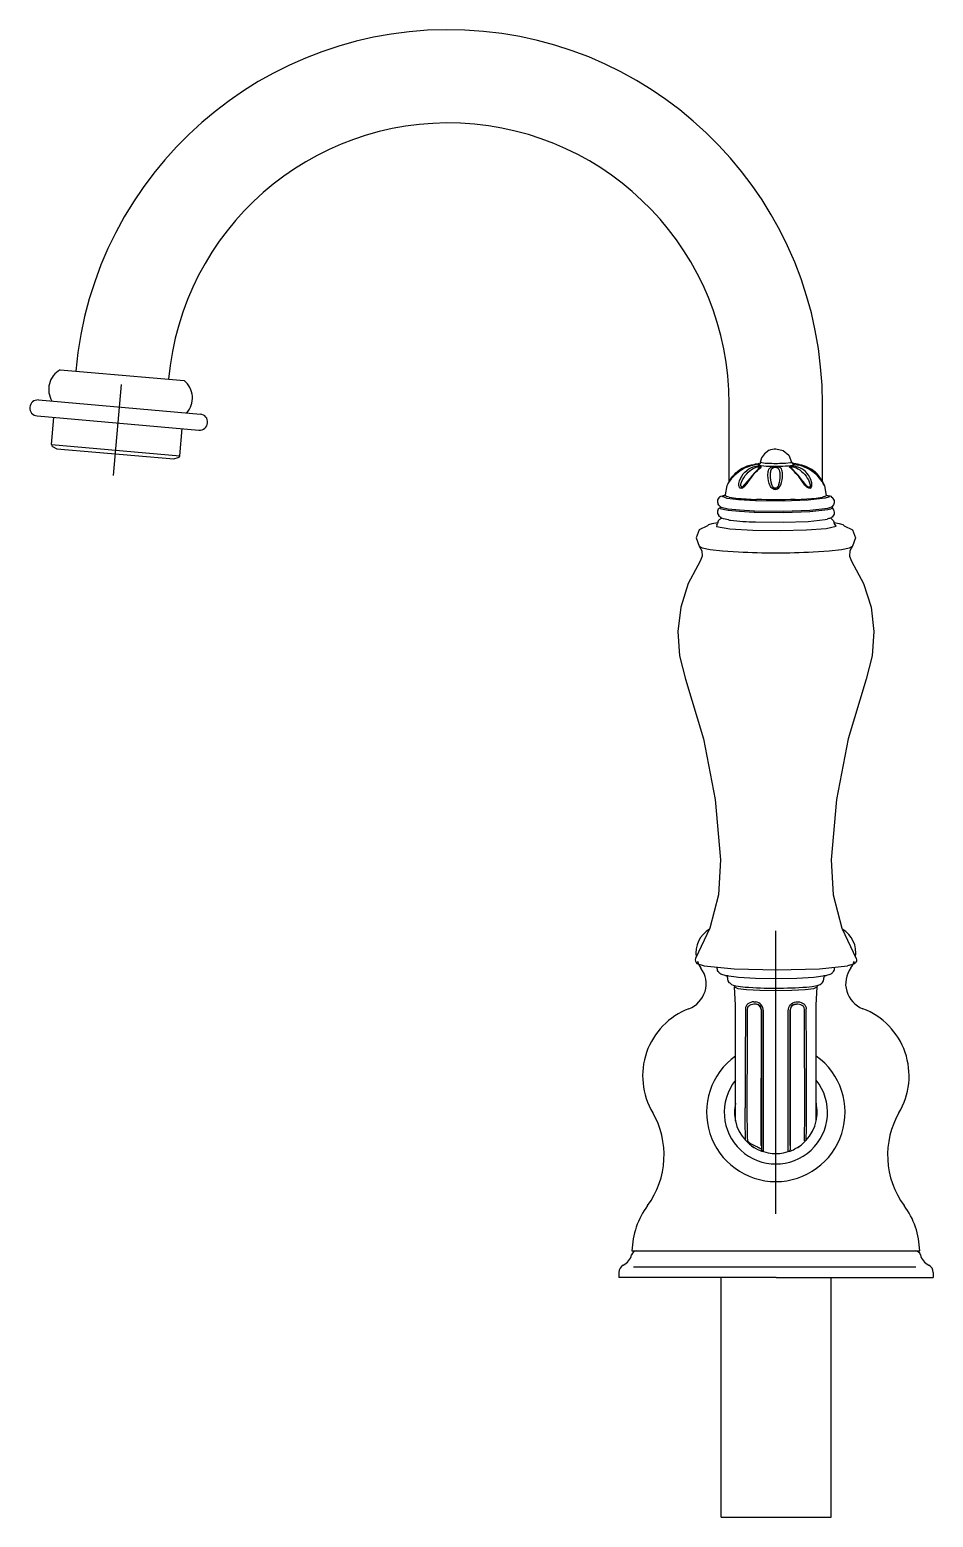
# Model space of a CAD drawing. Extents: x -1320.598 to -1320.428, y 0.662 to 0.941.
import ezdxf

# ---------------------------------------------------------------- set-up
doc = ezdxf.new("R2010")
doc.units = 0
doc.header["$LTSCALE"] = 0.2
doc.header["$MEASUREMENT"] = 0
doc.linetypes.add('AXES', pattern=[0.54, 0.3, -0.08, 0.08, -0.08])
doc.linetypes.add('CONTINU', pattern=[0])
doc.layers.get('0').update_dxf_attribs({"linetype": 'CONTINUOUS'})
doc.layers.add('DECA_EIXOS', color=5, linetype='AXES')

msp = doc.modelspace()

# ---------------------------------------------------------------- linework, layer by layer
at = {"linetype": 'CONTINU'}
for points in [[(-1320.44886, 0.87113, 0.957293), (-1320.58899, 0.87725)], [(-1320.46636, 0.87113, 0.957292), (-1320.57156, 0.87573)], [(-1320.59193, 0.87751, 0.422729), (-1320.59345, 0.87162)], [(-1320.56814, 0.86941, 0.422742), (-1320.56862, 0.87547)], [(-1320.59599, 0.87184, 0.999929), (-1320.59625, 0.86885)], [(-1320.56587, 0.86619, 0.999876), (-1320.5656, 0.86918)], [(-1320.59356, 0.8635, 0.310399), (-1320.59333, 0.8631)], [(-1320.56974, 0.86104, 0.310304), (-1320.56945, 0.86139)], [(-1320.46055, 0.86011, -0.237375), (-1320.46081, 0.8596)], [(-1320.45888, 0.86241, -0.12923), (-1320.45761, 0.8627)], [(-1320.45486, 0.86004), (-1320.45581, 0.85994, -0.023678), (-1320.45874, 0.8599)], [(-1320.45466, 0.86018, -0.153594), (-1320.45486, 0.86004)], [(-1320.45466, 0.86018, 0.242227), (-1320.4544, 0.85981)], [(-1320.46672, 0.85582, -0.110454), (-1320.46468, 0.85832, -0.05774), (-1320.46331, 0.85914, -0.049583), (-1320.46155, 0.85971)], [(-1320.46672, 0.85582, -0.123853), (-1320.46478, 0.85844, -0.07479), (-1320.4632, 0.85938, -0.04974), (-1320.46223, 0.85967), (-1320.46155, 0.85971)], [(-1320.46404, 0.85526), (-1320.46428, 0.85531), (-1320.46443, 0.85546, -0.145243), (-1320.46453, 0.85618, -0.135069), (-1320.46373, 0.85796, -0.254886), (-1320.46045, 0.85944)], [(-1320.46396, 0.85549, -0.21951), (-1320.4642, 0.85575, -0.101289), (-1320.46406, 0.85642, -0.091441), (-1320.46306, 0.858, -0.08048), (-1320.46186, 0.85898, -0.147027), (-1320.46066, 0.85933)], [(-1320.46404, 0.85526), (-1320.46378, 0.85537, 0.075166), (-1320.46331, 0.8558), (-1320.46309, 0.85607), (-1320.46207, 0.85749), (-1320.46173, 0.85792, -0.042356), (-1320.46036, 0.85925, 0.464579), (-1320.46045, 0.85944)], [(-1320.46066, 0.85933, -0.600203), (-1320.46059, 0.85922), (-1320.46068, 0.8591, 0.023389), (-1320.46196, 0.85776), (-1320.46345, 0.85588, -0.15562), (-1320.46396, 0.85549)], [(-1320.46194, 0.8596, 0.037196), (-1320.46234, 0.8595)], [(-1320.46081, 0.8596, 0.041249), (-1320.45894, 0.85944)], [(-1320.4576, 0.85503), (-1320.45795, 0.85505), (-1320.45823, 0.8552, -0.111031), (-1320.45867, 0.85572, -0.117547), (-1320.45909, 0.85769, -0.07436), (-1320.459, 0.85862, -0.131407), (-1320.45876, 0.85907, -0.126806), (-1320.45838, 0.85927, -0.069343), (-1320.45764, 0.85922)], [(-1320.45894, 0.85944, 0.017417), (-1320.45628, 0.85944)], [(-1320.45764, 0.85526, -0.227041), (-1320.45801, 0.85537, -0.135735), (-1320.45838, 0.85597, -0.078095), (-1320.4586, 0.85777, -0.053843), (-1320.45853, 0.85852, -0.084294), (-1320.45838, 0.8589, -0.281698), (-1320.45764, 0.85922)], [(-1320.4576, 0.85503, 0.238611), (-1320.4567, 0.8559, 0.099287), (-1320.45636, 0.85781, 0.082419), (-1320.45646, 0.85868, 0.129502), (-1320.45669, 0.85907, 0.117777), (-1320.45703, 0.85926, 0.066484), (-1320.45764, 0.85922)], [(-1320.45764, 0.85922, -0.27539), (-1320.45704, 0.85885, -0.075481), (-1320.45691, 0.85845, -0.050529), (-1320.45685, 0.85763, -0.081004), (-1320.4571, 0.8559, -0.237706), (-1320.45764, 0.85526)], [(-1320.45628, 0.85944, 0.031597), (-1320.4544, 0.8596)], [(-1320.45116, 0.85526), (-1320.45142, 0.85526), (-1320.45167, 0.85539, -0.068049), (-1320.45217, 0.85588), (-1320.45332, 0.85745), (-1320.45383, 0.85806, 0.034272), (-1320.45504, 0.85924), (-1320.45507, 0.85939, -0.128455), (-1320.45475, 0.85944)], [(-1320.4513, 0.85548, -0.235997), (-1320.45162, 0.85557, -0.060607), (-1320.45203, 0.85596, 0.01572), (-1320.45356, 0.85788), (-1320.45477, 0.85916), (-1320.45448, 0.85944)], [(-1320.45116, 0.85526, 0.226973), (-1320.45087, 0.85564, 0.129693), (-1320.45089, 0.85647, 0.118618), (-1320.45173, 0.85807, 0.233744), (-1320.45475, 0.85944)], [(-1320.4546, 0.85932, -0.116291), (-1320.45346, 0.85894, -0.084273), (-1320.45218, 0.85785, -0.078823), (-1320.45133, 0.85647, -0.095832), (-1320.45117, 0.85575, -0.266125), (-1320.4513, 0.85548)], [(-1320.45321, 0.85971, 0.051973), (-1320.45454, 0.85992)], [(-1320.44849, 0.85582, 0.035479), (-1320.44942, 0.85718, 0.066615), (-1320.45078, 0.85845, 0.092295), (-1320.45358, 0.85969)], [(-1320.44849, 0.85582, 0.135137), (-1320.45053, 0.85854, 0.068276), (-1320.45197, 0.85936, 0.112375), (-1320.45358, 0.85969)], [(-1320.45239, 0.8593, 0.061239), (-1320.45331, 0.85959)], [(-1320.46853, 0.85311, 0.213714), (-1320.46842, 0.85229)], [(-1320.46799, 0.85372, 0.216852), (-1320.46853, 0.85311)], [(-1320.46815, 0.852, 0.108326), (-1320.46787, 0.8517)], [(-1320.46799, 0.85372), (-1320.46784, 0.85381, -0.067355), (-1320.46705, 0.85402)], [(-1320.46638, 0.85361), (-1320.46511, 0.85342, 0.017998), (-1320.46124, 0.85317)], [(-1320.45397, 0.85317, -0.017409), (-1320.46124, 0.85317)], [(-1320.44814, 0.85387), (-1320.44827, 0.85378, -0.052798), (-1320.44883, 0.85361)], [(-1320.44748, 0.85386, -0.10798), (-1320.44715, 0.85362)], [(-1320.44689, 0.85333, -0.105856), (-1320.44668, 0.85295)], [(-1320.46852, 0.84881, -0.222828), (-1320.46881, 0.84839)], [(-1320.46853, 0.85054, 0.105895), (-1320.46832, 0.85017)], [(-1320.46773, 0.84963), (-1320.46819, 0.84943, 0.155738), (-1320.46852, 0.84881)], [(-1320.46806, 0.84988, 0.107724), (-1320.46773, 0.84963)], [(-1320.46649, 0.84937, -0.041249), (-1320.46773, 0.84963)], [(-1320.46649, 0.84937, 0.124883), (-1320.46613, 0.8493)], [(-1320.46613, 0.8493, 0.02652), (-1320.46143, 0.84895)], [(-1320.44723, 0.84977), (-1320.44737, 0.84968, -0.052749), (-1320.44799, 0.8495)], [(-1320.44732, 0.84964), (-1320.44702, 0.84943, -0.15435), (-1320.4467, 0.84881)], [(-1320.44668, 0.85039, -0.216492), (-1320.44723, 0.84977)], [(-1320.44679, 0.8512, -0.213333), (-1320.44668, 0.85039)], [(-1320.4467, 0.84881, 0.225429), (-1320.4464, 0.84839)], [(-1320.47199, 0.84442), (-1320.47145, 0.84408), (-1320.46994, 0.84377), (-1320.4676, 0.84352), (-1320.46463, 0.84332, 0.011946), (-1320.45761, 0.84316, 0.011946), (-1320.45058, 0.84332), (-1320.44761, 0.84352), (-1320.44528, 0.84377), (-1320.44376, 0.84408), (-1320.44322, 0.84442)], [(-1320.47005, 0.7725, 0.319855), (-1320.47253, 0.76725)], [(-1320.44269, 0.76725, 0.319857), (-1320.44516, 0.7725)], [(-1320.47392, 0.75759, 0.496471), (-1320.47166, 0.7652)], [(-1320.47233, 0.76649, 0.073152), (-1320.47166, 0.7652)], [(-1320.47142, 0.76577, 0.191542), (-1320.47107, 0.76565)], [(-1320.46831, 0.76444, -0.19863), (-1320.46861, 0.76514)], [(-1320.4469, 0.76444, 0.198611), (-1320.44661, 0.76514)], [(-1320.44354, 0.76523, 0.496485), (-1320.44129, 0.75759)], [(-1320.4438, 0.76577, -0.191496), (-1320.44414, 0.76565)], [(-1320.44354, 0.76523, 0.073151), (-1320.44288, 0.76649)], [(-1320.46811, 0.76426, -0.224621), (-1320.46831, 0.76444)], [(-1320.46811, 0.76426, 0.099269), (-1320.46779, 0.76404)], [(-1320.4672, 0.76387, 0.107718), (-1320.46687, 0.76381)], [(-1320.46687, 0.76381, -0.113303), (-1320.46649, 0.76374)], [(-1320.46661, 0.76315, 0.181847), (-1320.46687, 0.76381)], [(-1320.4662, 0.76236, -0.224608), (-1320.46637, 0.7625)], [(-1320.44901, 0.76236, 0.224613), (-1320.44885, 0.7625)], [(-1320.44872, 0.76374, -0.113347), (-1320.44835, 0.7638)], [(-1320.44861, 0.76314, -0.182064), (-1320.44835, 0.7638)], [(-1320.44835, 0.7638, 0.107392), (-1320.44801, 0.76387)], [(-1320.44742, 0.76404, 0.099369), (-1320.44711, 0.76425)], [(-1320.44711, 0.76425, 0.224612), (-1320.4469, 0.76444)], [(-1320.46561, 0.76202), (-1320.46513, 0.76189, 0.026927), (-1320.46339, 0.76166)], [(-1320.46339, 0.76166, 0.021638), (-1320.45761, 0.76145)], [(-1320.45761, 0.76145, 0.019404), (-1320.45183, 0.76166)], [(-1320.45183, 0.76166), (-1320.4508, 0.76177, 0.057552), (-1320.4496, 0.76202)], [(-1320.47392, 0.75759, 0.46686), (-1320.48068, 0.73804)], [(-1320.4633, 0.75756, 0.002185), (-1320.46337, 0.73895)], [(-1320.46172, 0.75888, 0.159317), (-1320.46288, 0.75849, 0.223762), (-1320.4633, 0.75756)], [(-1320.46296, 0.75752, 0.001979), (-1320.46303, 0.73882)], [(-1320.46146, 0.75845, 0.117138), (-1320.46253, 0.75819, 0.279708), (-1320.46296, 0.75752)], [(-1320.45994, 0.75719, 0.364738), (-1320.46139, 0.75888)], [(-1320.46028, 0.75734, 0.362602), (-1320.46123, 0.75844)], [(-1320.46028, 0.75734, 0.000393), (-1320.46029, 0.73133)], [(-1320.45528, 0.75719, -0.364735), (-1320.45382, 0.75888)], [(-1320.45398, 0.75844, 0.362654), (-1320.45493, 0.75728)], [(-1320.45226, 0.75752, 0.280822), (-1320.45268, 0.75819, 0.117133), (-1320.45375, 0.75845)], [(-1320.45349, 0.75888, -0.159318), (-1320.45233, 0.75849, -0.223756), (-1320.45192, 0.75756)], [(-1320.45219, 0.73881, 0.00204), (-1320.45226, 0.75752)], [(-1320.45184, 0.73894, 0.002179), (-1320.45192, 0.75756)], [(-1320.43453, 0.73803, 0.466866), (-1320.44129, 0.75759)], [(-1320.46518, 0.74869, 3.111076), (-1320.45004, 0.74869)], [(-1320.46518, 0.74418, 2.079892), (-1320.45004, 0.74419)], [(-1320.48169, 0.72063, 0.29953), (-1320.48076, 0.73816)], [(-1320.46518, 0.73986, 0.04779), (-1320.46536, 0.73813)], [(-1320.46536, 0.73813, 0.060945), (-1320.46518, 0.73652)], [(-1320.46329, 0.73292, -0.010698), (-1320.46337, 0.73895)], [(-1320.46303, 0.73882, 0.010023), (-1320.46295, 0.73276)], [(-1320.45226, 0.73276, 0.010023), (-1320.45219, 0.73881)], [(-1320.45192, 0.7329, 0.010698), (-1320.45184, 0.73894)], [(-1320.44986, 0.73813, 0.051583), (-1320.45004, 0.73987)], [(-1320.45004, 0.73652, 0.063024), (-1320.44986, 0.73813)], [(-1320.43446, 0.73816, 0.299532), (-1320.43352, 0.72063)], [(-1320.46329, 0.73292, 0.081967), (-1320.46172, 0.73156)], [(-1320.46295, 0.73276, 0.072007), (-1320.46146, 0.73185)], [(-1320.46108, 0.73163, 0.090243), (-1320.46029, 0.73133)], [(-1320.4535, 0.73156, 0.081897), (-1320.45192, 0.7329)], [(-1320.45226, 0.73276, 0.195093), (-1320.45192, 0.7329)], [(-1320.46116, 0.73124, 0.080914), (-1320.45994, 0.73079)], [(-1320.46029, 0.73133, 0.362308), (-1320.45994, 0.73079)], [(-1320.45904, 0.73051, 0.046618), (-1320.45761, 0.73038)], [(-1320.45761, 0.73038, 0.046631), (-1320.45617, 0.73051)], [(-1320.45493, 0.73133, -0.362168), (-1320.45527, 0.73079)], [(-1320.45527, 0.73079, 0.082674), (-1320.45403, 0.73126)], [(-1320.48169, 0.72063, 0.153284), (-1320.48461, 0.71213)], [(-1320.43061, 0.71213, 0.153284), (-1320.43352, 0.72063)], [(-1320.4837, 0.71213, 0.341987), (-1320.48467, 0.71138)], [(-1320.43048, 0.71138, 0.341999), (-1320.43144, 0.71213)], [(-1320.48624, 0.70945, 0.28491), (-1320.48707, 0.7081)], [(-1320.48624, 0.70945, 0.217737), (-1320.48467, 0.71138)], [(-1320.43048, 0.71138, 0.217747), (-1320.42891, 0.70945)], [(-1320.42807, 0.7081, 0.284917), (-1320.42891, 0.70945)]]:
    msp.add_lwpolyline(points, format="xyb", dxfattribs=at)
for points in [[(-1320.59193, 0.87751), (-1320.56862, 0.87547)], [(-1320.58192, 0.85769), (-1320.58043, 0.87474)], [(-1320.59599, 0.87184), (-1320.5656, 0.86918)], [(-1320.46636, 0.85646), (-1320.46636, 0.87113)], [(-1320.44886, 0.8564), (-1320.44886, 0.87113)], [(-1320.59625, 0.86885), (-1320.56587, 0.86619)], [(-1320.59356, 0.8635), (-1320.59311, 0.86858)], [(-1320.56945, 0.86139), (-1320.569, 0.86647)], [(-1320.59356, 0.8635), (-1320.56945, 0.86139)], [(-1320.59333, 0.8631), (-1320.59252, 0.8627)], [(-1320.59252, 0.8627), (-1320.5706, 0.86079)], [(-1320.5706, 0.86079), (-1320.56974, 0.86104)], [(-1320.45888, 0.86241), (-1320.45974, 0.86176), (-1320.46028, 0.86099), (-1320.46055, 0.86011)], [(-1320.45874, 0.8599), (-1320.45963, 0.85995), (-1320.46025, 0.86002), (-1320.46055, 0.86011)], [(-1320.45761, 0.8627), (-1320.45623, 0.86237), (-1320.45519, 0.86147), (-1320.45466, 0.86018)], [(-1320.46396, 0.85549), (-1320.46045, 0.85944)], [(-1320.46194, 0.8596), (-1320.46082, 0.8599)], [(-1320.46194, 0.8596), (-1320.46145, 0.85983)], [(-1320.46145, 0.85983), (-1320.46061, 0.85985)], [(-1320.46082, 0.8599), (-1320.46105, 0.85975), (-1320.46081, 0.8596)], [(-1320.4609, 0.85887), (-1320.46065, 0.85914)], [(-1320.46082, 0.8599), (-1320.46061, 0.85985)], [(-1320.4544, 0.8596), (-1320.45416, 0.85968), (-1320.4544, 0.85981)], [(-1320.4544, 0.85981), (-1320.45331, 0.85959)], [(-1320.45358, 0.85969), (-1320.45331, 0.85959)], [(-1320.46705, 0.85402), (-1320.46672, 0.85582)], [(-1320.46404, 0.85526), (-1320.46396, 0.85549)], [(-1320.46345, 0.85588), (-1320.46292, 0.85631)], [(-1320.45764, 0.85526), (-1320.4576, 0.85503)], [(-1320.4513, 0.85548), (-1320.45116, 0.85526)], [(-1320.44849, 0.85582), (-1320.44814, 0.85387)], [(-1320.46787, 0.8517), (-1320.46842, 0.85135), (-1320.46856, 0.85095), (-1320.46853, 0.85054)], [(-1320.46815, 0.852), (-1320.46836, 0.85209), (-1320.46842, 0.85229)], [(-1320.46815, 0.852), (-1320.46802, 0.8516)], [(-1320.46802, 0.8516), (-1320.46803, 0.85184)], [(-1320.46165, 0.85073), (-1320.46446, 0.85088), (-1320.46655, 0.85109), (-1320.46781, 0.85135), (-1320.46802, 0.8516)], [(-1320.46787, 0.8517), (-1320.46656, 0.85143), (-1320.46442, 0.85121), (-1320.46164, 0.85106)], [(-1320.46143, 0.85293), (-1320.46463, 0.85312), (-1320.46674, 0.85338), (-1320.4676, 0.8537), (-1320.46705, 0.85402)], [(-1320.46719, 0.85394), (-1320.46705, 0.85402)], [(-1320.46638, 0.85361), (-1320.46686, 0.85374), (-1320.46708, 0.85388), (-1320.46705, 0.85402)], [(-1320.46164, 0.85106), (-1320.45618, 0.851), (-1320.45122, 0.85118), (-1320.44786, 0.85156)], [(-1320.44837, 0.85341), (-1320.45156, 0.85304), (-1320.45625, 0.85288), (-1320.46143, 0.85293)], [(-1320.45397, 0.85317), (-1320.45178, 0.85328), (-1320.45004, 0.85343), (-1320.44883, 0.85361)], [(-1320.44808, 0.854), (-1320.44763, 0.8538), (-1320.44774, 0.8536), (-1320.44837, 0.85341)], [(-1320.44808, 0.854), (-1320.44748, 0.85386)], [(-1320.44786, 0.85156), (-1320.44745, 0.85166), (-1320.44719, 0.85177), (-1320.44707, 0.85187)], [(-1320.44707, 0.85162), (-1320.44711, 0.85149), (-1320.44738, 0.85135), (-1320.44786, 0.85123)], [(-1320.44715, 0.85362), (-1320.44695, 0.85352), (-1320.44689, 0.85333)], [(-1320.44668, 0.85295), (-1320.44665, 0.85253), (-1320.4468, 0.85214), (-1320.44707, 0.85187)], [(-1320.44707, 0.85187), (-1320.44707, 0.85162)], [(-1320.44707, 0.85162), (-1320.44679, 0.8512)], [(-1320.46852, 0.84881), (-1320.46959, 0.84861), (-1320.47023, 0.84841), (-1320.47044, 0.84821)], [(-1320.46806, 0.84988), (-1320.46827, 0.84997), (-1320.46832, 0.85017)], [(-1320.44786, 0.85123), (-1320.45122, 0.85085), (-1320.45618, 0.85067), (-1320.46165, 0.85073)], [(-1320.46165, 0.85073), (-1320.46161, 0.8509)], [(-1320.46143, 0.84895), (-1320.45625, 0.84889), (-1320.45156, 0.84906), (-1320.44837, 0.84942)], [(-1320.44837, 0.84942), (-1320.44799, 0.8495)], [(-1320.44732, 0.84964), (-1320.44723, 0.84977)], [(-1320.44478, 0.84821), (-1320.445, 0.84842), (-1320.44566, 0.84862), (-1320.4467, 0.84881)], [(-1320.47044, 0.84821), (-1320.47197, 0.84746), (-1320.47256, 0.84594), (-1320.47199, 0.84442)], [(-1320.4686, 0.8486), (-1320.46877, 0.84809), (-1320.46626, 0.84766), (-1320.46191, 0.84739), (-1320.45677, 0.84732), (-1320.45188, 0.84745), (-1320.44816, 0.84775), (-1320.44629, 0.84816), (-1320.44662, 0.8486)], [(-1320.44478, 0.84821), (-1320.44325, 0.84746), (-1320.44266, 0.84594), (-1320.44322, 0.84442)], [(-1320.47199, 0.84442), (-1320.4715, 0.84352), (-1320.47144, 0.84253), (-1320.47181, 0.8416)], [(-1320.44322, 0.84442), (-1320.44371, 0.84352), (-1320.44377, 0.84253), (-1320.44341, 0.8416)], [(-1320.47181, 0.8416), (-1320.47407, 0.8374), (-1320.47546, 0.83294), (-1320.476, 0.82838), (-1320.47569, 0.82384), (-1320.47456, 0.81943)], [(-1320.44341, 0.8416), (-1320.44115, 0.8374), (-1320.43975, 0.83294), (-1320.43922, 0.82838), (-1320.43953, 0.82384), (-1320.44066, 0.81943)], [(-1320.47456, 0.81943), (-1320.47118, 0.80821), (-1320.469, 0.79687), (-1320.46798, 0.7855)], [(-1320.44066, 0.81943), (-1320.44403, 0.80821), (-1320.44621, 0.79687), (-1320.44723, 0.7855)], [(-1320.46798, 0.7855), (-1320.46837, 0.77894), (-1320.46997, 0.77272), (-1320.47268, 0.767)], [(-1320.44723, 0.7855), (-1320.44685, 0.77894), (-1320.44525, 0.77272), (-1320.44254, 0.767)], [(-1320.47268, 0.767), (-1320.47276, 0.76674), (-1320.47271, 0.76648), (-1320.47255, 0.76627)], [(-1320.47255, 0.76627), (-1320.47242, 0.7661), (-1320.47204, 0.76593), (-1320.47142, 0.76577)], [(-1320.47107, 0.76565), (-1320.46544, 0.76506), (-1320.45733, 0.76486), (-1320.44942, 0.76508), (-1320.44414, 0.76565)], [(-1320.46861, 0.76514), (-1320.46861, 0.76539)], [(-1320.44661, 0.76514), (-1320.44661, 0.76538)], [(-1320.4438, 0.76577), (-1320.44316, 0.76594), (-1320.44279, 0.7661), (-1320.44266, 0.76627)], [(-1320.44254, 0.767), (-1320.44246, 0.76674), (-1320.4425, 0.76648), (-1320.44266, 0.76627)], [(-1320.46779, 0.76404), (-1320.4672, 0.76387)], [(-1320.46687, 0.76381), (-1320.46462, 0.76352), (-1320.4614, 0.76334), (-1320.45761, 0.76327)], [(-1320.46687, 0.76381), (-1320.46672, 0.76369)], [(-1320.46654, 0.7628), (-1320.46661, 0.76315)], [(-1320.46637, 0.7625), (-1320.46654, 0.7628)], [(-1320.4662, 0.76236), (-1320.46594, 0.76214)], [(-1320.45761, 0.76327), (-1320.4537, 0.76334), (-1320.45051, 0.76353), (-1320.44835, 0.7638)], [(-1320.44927, 0.76214), (-1320.44901, 0.76236)], [(-1320.44885, 0.7625), (-1320.44867, 0.7628)], [(-1320.44867, 0.7628), (-1320.44861, 0.76314)], [(-1320.44849, 0.76369), (-1320.44835, 0.7638)], [(-1320.44801, 0.76387), (-1320.44742, 0.76404)], [(-1320.46594, 0.76214), (-1320.46561, 0.76202)], [(-1320.46561, 0.76202), (-1320.46543, 0.76197)], [(-1320.46543, 0.76197), (-1320.46536, 0.76167)], [(-1320.46536, 0.76167), (-1320.46475, 0.76141), (-1320.46309, 0.76119), (-1320.46062, 0.76105), (-1320.45761, 0.76099)], [(-1320.46518, 0.75822), (-1320.46536, 0.76167)], [(-1320.45761, 0.76099), (-1320.4546, 0.76105), (-1320.45213, 0.76119), (-1320.45047, 0.76141), (-1320.44986, 0.76167)], [(-1320.45004, 0.75825), (-1320.44986, 0.76167)], [(-1320.44986, 0.76167), (-1320.44976, 0.76197)], [(-1320.4496, 0.76202), (-1320.44976, 0.76197)], [(-1320.4496, 0.76202), (-1320.44927, 0.76214)], [(-1320.46518, 0.73986), (-1320.46518, 0.75849)], [(-1320.46518, 0.73652), (-1320.46518, 0.75822)], [(-1320.46172, 0.75888), (-1320.46139, 0.75888)], [(-1320.46123, 0.75844), (-1320.46146, 0.75845)], [(-1320.46028, 0.75734), (-1320.46049, 0.75788), (-1320.4608, 0.75825), (-1320.46123, 0.75844)], [(-1320.46036, 0.73191), (-1320.46028, 0.75734)], [(-1320.45994, 0.73079), (-1320.45994, 0.75719)], [(-1320.45527, 0.73079), (-1320.45528, 0.75719)], [(-1320.45493, 0.75728), (-1320.45472, 0.75788), (-1320.45441, 0.75825), (-1320.45398, 0.75844)], [(-1320.45493, 0.75728), (-1320.45493, 0.73133)], [(-1320.45493, 0.73191), (-1320.45493, 0.75728)], [(-1320.45398, 0.75844), (-1320.45375, 0.75845)], [(-1320.45382, 0.75888), (-1320.45349, 0.75888)], [(-1320.45004, 0.73987), (-1320.45004, 0.75849)], [(-1320.45004, 0.73652), (-1320.45004, 0.75825)], [(-1320.46518, 0.73986), (-1320.46518, 0.73963)], [(-1320.45004, 0.73987), (-1320.45004, 0.73963)], [(-1320.46524, 0.7368), (-1320.46518, 0.73652)], [(-1320.46518, 0.73652), (-1320.4649, 0.7355), (-1320.46447, 0.73454), (-1320.46394, 0.73366)], [(-1320.45128, 0.73366), (-1320.45072, 0.73457), (-1320.45031, 0.73553), (-1320.45004, 0.73652)], [(-1320.45004, 0.73652), (-1320.44998, 0.7368)], [(-1320.46394, 0.73366), (-1320.46329, 0.73292)], [(-1320.46294, 0.73251), (-1320.46254, 0.73215)], [(-1320.46218, 0.73187), (-1320.46172, 0.73156)], [(-1320.46116, 0.73124), (-1320.46172, 0.73156)], [(-1320.46172, 0.73156), (-1320.46153, 0.73145)], [(-1320.46146, 0.73185), (-1320.46108, 0.73163)], [(-1320.46036, 0.73191), (-1320.46029, 0.73163)], [(-1320.45493, 0.73191), (-1320.45493, 0.73163)], [(-1320.4535, 0.73156), (-1320.45403, 0.73126)], [(-1320.45368, 0.73145), (-1320.4535, 0.73156)], [(-1320.4535, 0.73156), (-1320.45298, 0.7319)], [(-1320.45253, 0.73228), (-1320.45227, 0.73251)], [(-1320.45192, 0.7329), (-1320.45128, 0.73366)], [(-1320.46069, 0.73102), (-1320.46044, 0.73092)], [(-1320.46044, 0.73092), (-1320.4603, 0.73087)], [(-1320.45994, 0.73079), (-1320.45904, 0.73051)], [(-1320.45617, 0.73051), (-1320.45527, 0.73079)], [(-1320.45492, 0.73087), (-1320.45477, 0.73092)], [(-1320.45477, 0.73092), (-1320.45453, 0.73102)], [(-1320.48461, 0.71213), (-1320.43061, 0.71213)], [(-1320.48707, 0.7081), (-1320.48707, 0.70713)], [(-1320.45754, 0.70713), (-1320.48707, 0.70713)], [(-1320.4843, 0.70913), (-1320.43132, 0.70913)], [(-1320.4679, 0.66213), (-1320.4679, 0.70713)], [(-1320.45754, 0.70713), (-1320.42807, 0.70713)], [(-1320.44725, 0.66213), (-1320.44725, 0.70713)], [(-1320.42807, 0.7081), (-1320.42807, 0.70713)], [(-1320.4679, 0.66213), (-1320.44725, 0.66213)]]:
    msp.add_lwpolyline(points, dxfattribs=at)
at = {"layer": 'DECA_EIXOS'}
msp.add_lwpolyline([(-1320.45761, 0.7191), (-1320.45761, 0.77222)], dxfattribs=at)

doc.saveas('drawing.dxf')
